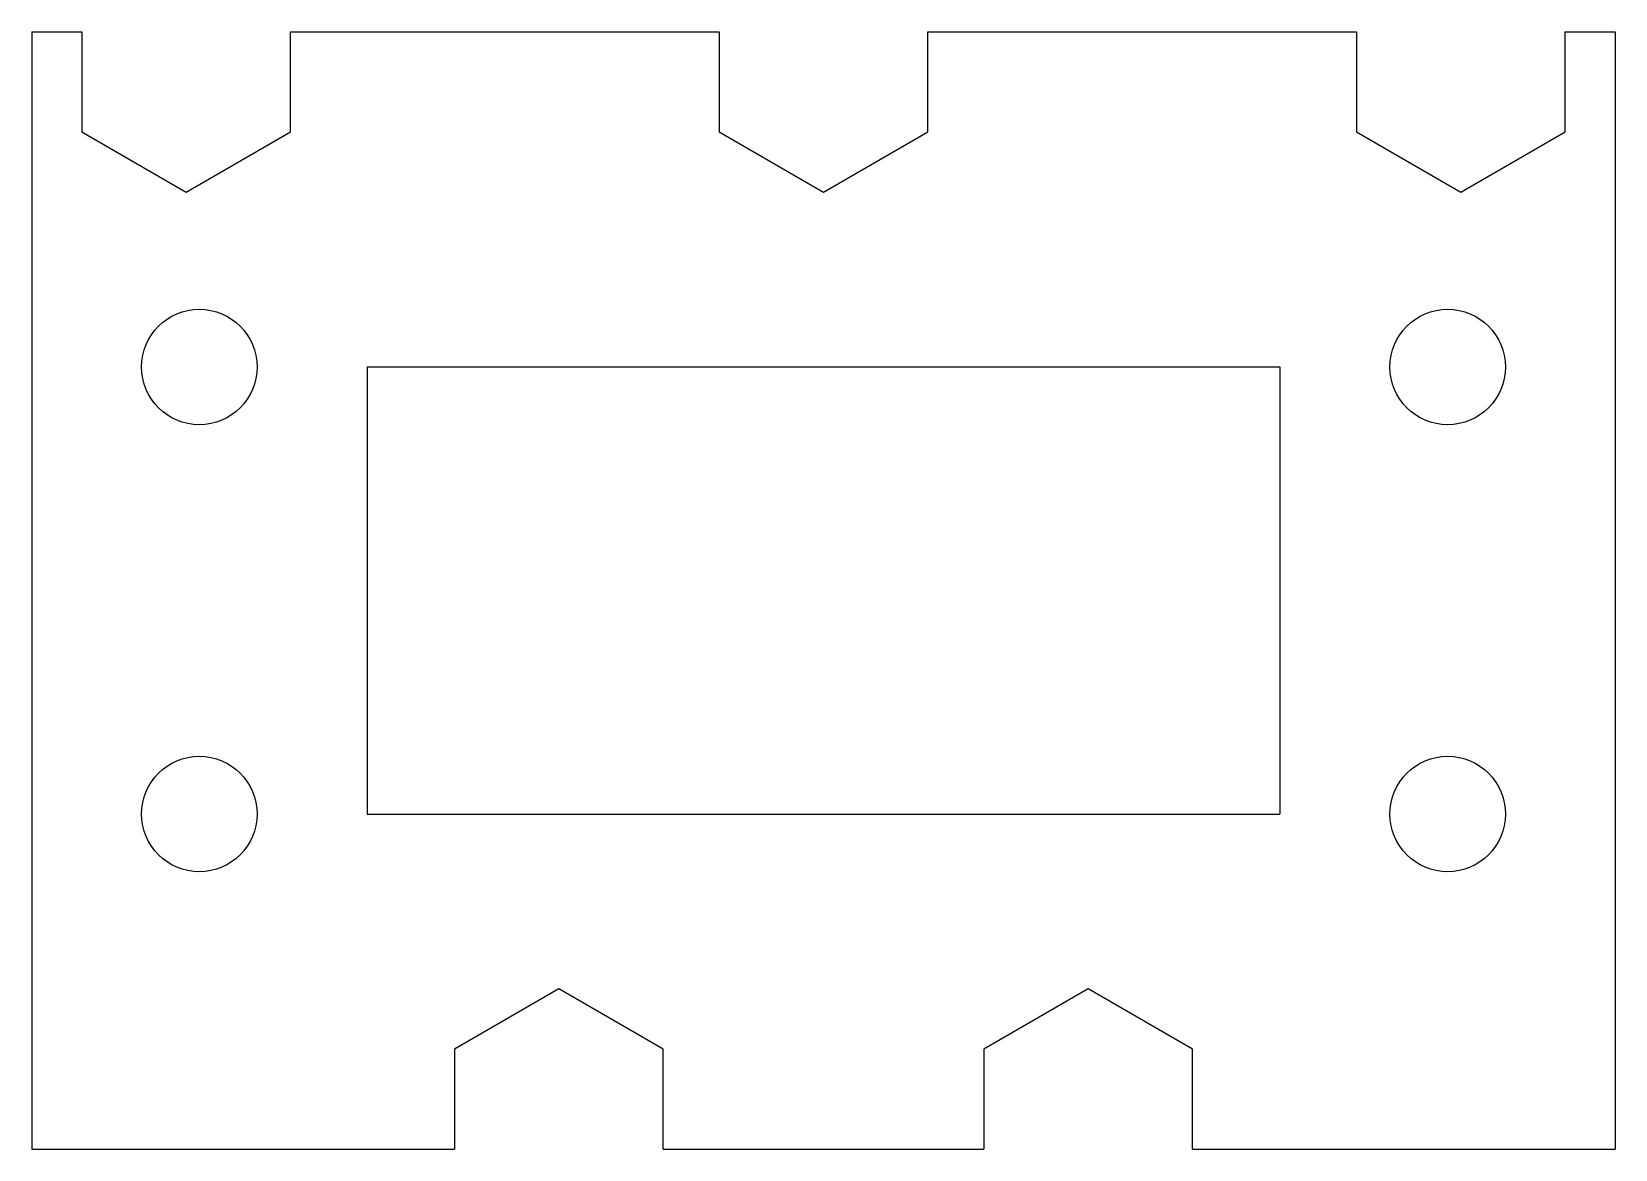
# Model space of a CAD drawing. Extents: x -21.2 to 21.2, y -15 to 15.
import ezdxf

# ---------------------------------------------------------------- set-up
doc = ezdxf.new("R2010")
doc.units = 0
doc.header["$MEASUREMENT"] = 0
doc.layers.add('VISIBLE', color=7, linetype='CONTINUOUS')

msp = doc.modelspace()

# ---------------------------------------------------------------- linework, layer by layer
at = {"layer": 'VISIBLE'}
for p, q in [((-21.25, 15), (-19.9, 15)), ((-21.25, 15), (-21.25, -15)), ((-19.9, 15), (-19.9, 12.308)), ((-14.3, 15), (-2.8, 15)), ((-14.3, 12.308), (-14.3, 15)), ((-2.8, 15), (-2.8, 12.308)), ((2.8, 15), (14.3, 15)), ((2.8, 12.308), (2.8, 15)), ((14.3, 15), (14.3, 12.308)), ((19.9, 15), (21.25, 15)), ((19.9, 12.308), (19.9, 15)), ((21.25, 15), (21.25, -15)), ((-19.9, 12.308), (-17.1, 10.692)), ((-17.1, 10.692), (-14.3, 12.308)), ((-2.8, 12.308), (0, 10.692)), ((0, 10.692), (2.8, 12.308)), ((14.3, 12.308), (17.1, 10.692)), ((17.1, 10.692), (19.9, 12.308)), ((-12.25, 6), (-12.25, -6)), ((-12.25, 6), (12.25, 6)), ((12.25, 6), (12.25, -6)), ((-12.25, -6), (12.25, -6)), ((-7.1, -10.692), (-9.9, -12.308)), ((-4.3, -12.308), (-7.1, -10.692)), ((7.1, -10.692), (4.3, -12.308)), ((9.9, -12.308), (7.1, -10.692)), ((-9.9, -12.308), (-9.9, -15)), ((-4.3, -15), (-4.3, -12.308)), ((4.3, -12.308), (4.3, -15)), ((9.9, -15), (9.9, -12.308)), ((-21.25, -15), (-9.9, -15)), ((-4.3, -15), (4.3, -15)), ((9.9, -15), (21.25, -15))]:
    msp.add_line(p, q, dxfattribs=at)
for centre in [(-16.75, 6), (16.75, 6), (-16.75, -6), (16.75, -6)]:
    msp.add_circle(centre, 1.55, dxfattribs=at)

doc.saveas('drawing.dxf')
